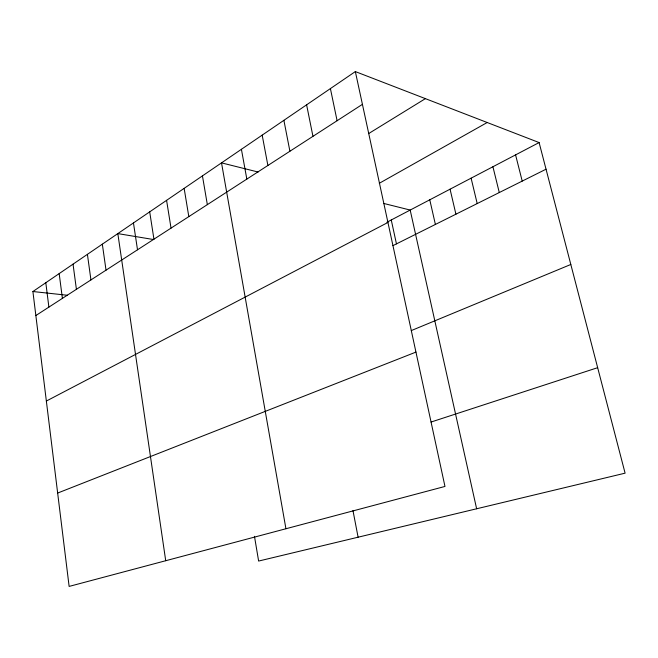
<?xml version="1.0" encoding="UTF-8"?>
<svg xmlns="http://www.w3.org/2000/svg" width="658" height="658" viewBox="0 0 658 658"><rect width="100%" height="100%" fill="white"/><g stroke="black" fill="none" stroke-linecap="round" stroke-linejoin="round"><path stroke-width="0.99" d="M355.345 71.582L444.973 486.443L69.123 586.418L32.9 291.527L355.345 71.582L539.108 142.564L625.1 473.168L258.627 561.06L254.465 536.311M35.853 315.544L362.426 104.342M368.546 133.64L425.397 98.642M379.296 183.294L487.191 122.511M386.904 222.248L539.108 142.564M46.356 401.043L387.94 222.445M392.933 245.64L546.033 169.205M411.283 330.587L570.815 264.475M57.657 493.056L415.946 352.096M431.039 422.049L597.661 367.682M32.9 291.527L67.494 295.269M153.684 239.561L117.831 233.598L165.717 560.723M258.142 172.034L221.516 162.871L285.934 528.752M383.869 203.478L410.181 210.058L476.631 508.774M515.576 154.885L522.213 181.098M492.924 166.745L499.282 192.547M471.103 178.17L477.198 203.569M450.064 189.183L455.92 214.195M429.773 199.802L435.39 224.444M391.263 219.969L396.453 243.879M330.406 88.6L337.102 120.727M306.612 104.828L312.953 136.338M283.894 120.324L289.907 151.241M352.968 510.559L358.1 537.199M262.18 135.129L267.888 165.487M241.412 149.3L246.832 179.099M202.442 175.883L207.344 204.638M184.15 188.361L188.813 216.622M166.581 200.345L171.031 228.12M149.695 211.86L153.939 239.175M133.459 222.939L137.514 249.801M102.335 244.167L106.028 270.158M87.415 254.342L90.936 279.921M73.038 264.154L76.41 289.314M59.179 273.605L62.395 298.37M45.805 282.726L48.889 307.113"/></g></svg>
